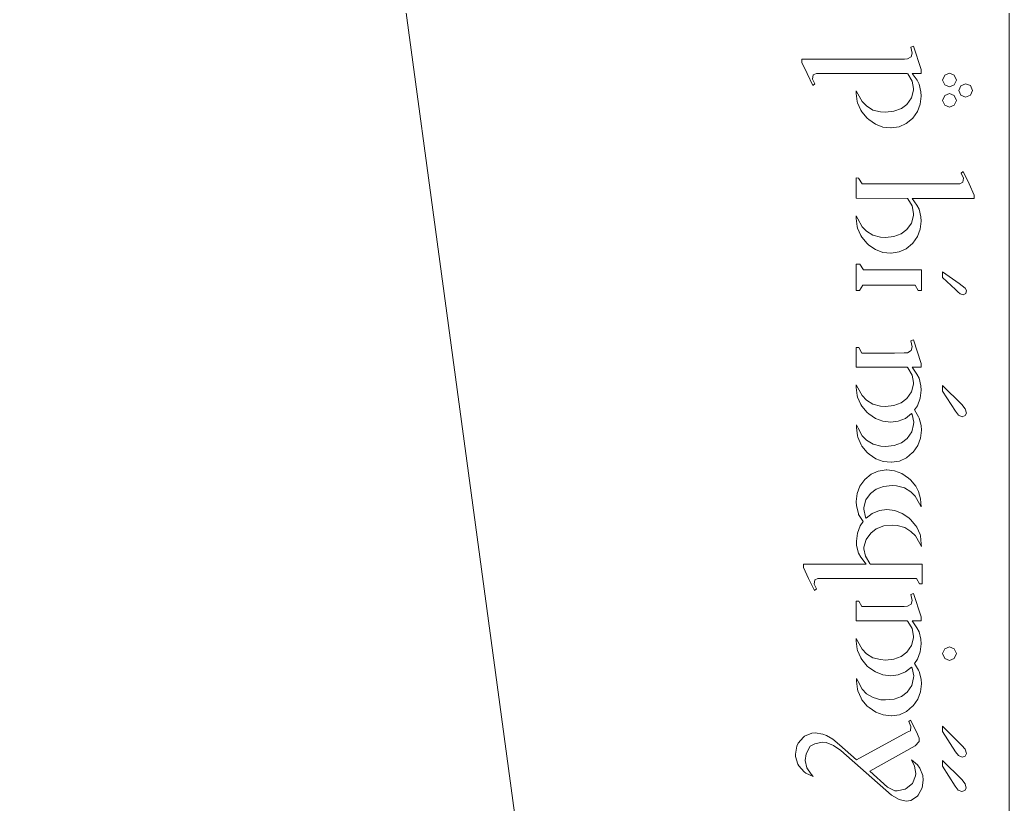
# Model space of a CAD drawing. Header units: inches. Extents: x -25.4 to 25.4, y -23 to 23.1.
# Drawn here: x 2.282 to 6.81, y -5.234 to -1.646 of the extents above; entities that cross this region are included whole.
import ezdxf

# ---------------------------------------------------------------- set-up
doc = ezdxf.new("R2010")
doc.units = ezdxf.units.IN
doc.header["$MEASUREMENT"] = 0
doc.layers.add('cut', color=6, linetype='Continuous', lineweight=0)
doc.layers.add('etch', color=1, linetype='Continuous', lineweight=0)

msp = doc.modelspace()

# ---------------------------------------------------------------- linework, layer by layer
at = {"layer": 'cut', "color": 6, "lineweight": 9, "true_color": 0xff00ff}
for points in [[(6.8104, 15.3701), (6.8104, 15.3701), (6.8104, -16.8207), (6.8104, -16.8207)], [(2.2822, 11.4337), (2.2822, 11.4337), (5.8715, -15.0549), (5.8715, -15.0549)]]:
    msp.add_open_spline(points, degree=3, dxfattribs=at)
at = {"layer": 'etch', "color": 1, "lineweight": 9, "true_color": 0xff0000}
for points in [[(6.3722, -1.7665), (6.3722, -1.7665), (6.3609, -1.7712), (6.3609, -1.7712)], [(6.3609, -1.7712), (6.3609, -1.7712), (6.3666, -1.7985), (6.3666, -1.7985)], [(6.3666, -1.7985), (6.3666, -1.7985), (6.3619, -1.8154), (6.3619, -1.8154)], [(6.407, -1.8737), (6.407, -1.8737), (6.3722, -1.7665), (6.3722, -1.7665)], [(6.2857, -1.8257), (6.2857, -1.8257), (5.8619, -1.8257), (5.8619, -1.8257)], [(5.8619, -1.8257), (5.8619, -1.8257), (5.8619, -1.8408), (5.8619, -1.8408)], [(5.8619, -1.8408), (5.8619, -1.8408), (5.8854, -1.8915), (5.8854, -1.8915)], [(6.3318, -1.8257), (6.3318, -1.8257), (6.2857, -1.8257), (6.2857, -1.8257)], [(6.345, -1.8248), (6.345, -1.8248), (6.3318, -1.8257), (6.3318, -1.8257)], [(6.3619, -1.8154), (6.3619, -1.8154), (6.345, -1.8248), (6.345, -1.8248)], [(5.8854, -1.8915), (5.8854, -1.8915), (5.9117, -1.947), (5.9117, -1.947)], [(5.9108, -1.9178), (5.9108, -1.9178), (5.9136, -1.8981), (5.9136, -1.8981)], [(5.9136, -1.8981), (5.9136, -1.8981), (5.9286, -1.8925), (5.9286, -1.8925)], [(5.9286, -1.8925), (5.9286, -1.8925), (5.954, -1.8915), (5.954, -1.8915)], [(5.954, -1.8915), (5.954, -1.8915), (6.344, -1.8915), (6.344, -1.8915)], [(6.344, -1.8915), (6.344, -1.8915), (6.3459, -1.8934), (6.3459, -1.8934)], [(6.3459, -1.8934), (6.3459, -1.8934), (6.3656, -1.9263), (6.3656, -1.9263)], [(6.3666, -1.8915), (6.3666, -1.8915), (6.407, -1.8915), (6.407, -1.8915)], [(6.3891, -1.9225), (6.3891, -1.9225), (6.3666, -1.8915), (6.3666, -1.8915)], [(6.407, -1.8915), (6.407, -1.8915), (6.407, -1.8737), (6.407, -1.8737)], [(6.5151, -1.9), (6.5151, -1.9), (6.5047, -1.9216), (6.5047, -1.9216)], [(6.5367, -1.8906), (6.5367, -1.8906), (6.5151, -1.9), (6.5151, -1.9)], [(6.5592, -1.9), (6.5592, -1.9), (6.5367, -1.8906), (6.5367, -1.8906)], [(6.5686, -1.9216), (6.5686, -1.9216), (6.5592, -1.9), (6.5592, -1.9)], [(5.9211, -1.9394), (5.9211, -1.9394), (5.9108, -1.9178), (5.9108, -1.9178)], [(5.9117, -1.947), (5.9117, -1.947), (5.9211, -1.9394), (5.9211, -1.9394)], [(6.3656, -1.9263), (6.3656, -1.9263), (6.3722, -1.9601), (6.3722, -1.9601)], [(6.3976, -1.9404), (6.3976, -1.9404), (6.3891, -1.9225), (6.3891, -1.9225)], [(6.406, -1.9752), (6.406, -1.9752), (6.3976, -1.9404), (6.3976, -1.9404)], [(6.5047, -1.9216), (6.5047, -1.9216), (6.5151, -1.9441), (6.5151, -1.9441)], [(6.5151, -1.9441), (6.5151, -1.9441), (6.5367, -1.9535), (6.5367, -1.9535)], [(6.5367, -1.9535), (6.5367, -1.9535), (6.5592, -1.9441), (6.5592, -1.9441)], [(6.5592, -1.9441), (6.5592, -1.9441), (6.5686, -1.9216), (6.5686, -1.9216)], [(6.6109, -1.9385), (6.6109, -1.9385), (6.5893, -1.9479), (6.5893, -1.9479)], [(6.6335, -1.947), (6.6335, -1.947), (6.6109, -1.9385), (6.6109, -1.9385)], [(6.6429, -1.9695), (6.6429, -1.9695), (6.6335, -1.947), (6.6335, -1.947)], [(6.1175, -1.9846), (6.1175, -1.9846), (6.11, -1.9714), (6.11, -1.9714)], [(6.11, -1.9714), (6.11, -1.9714), (6.11, -1.9827), (6.11, -1.9827)], [(6.11, -1.9827), (6.11, -1.9827), (6.1147, -2.0193), (6.1147, -2.0193)], [(6.1373, -2.0193), (6.1373, -2.0193), (6.1175, -1.9846), (6.1175, -1.9846)], [(6.3722, -1.9686), (6.3722, -1.9686), (6.3628, -2.0034), (6.3628, -2.0034)], [(6.3722, -1.9601), (6.3722, -1.9601), (6.3722, -1.9686), (6.3722, -1.9686)], [(6.407, -1.9949), (6.407, -1.9949), (6.406, -1.9752), (6.406, -1.9752)], [(6.5151, -1.9921), (6.5151, -1.9921), (6.5047, -2.0146), (6.5047, -2.0146)], [(6.5367, -1.9827), (6.5367, -1.9827), (6.5151, -1.9921), (6.5151, -1.9921)], [(6.5592, -1.9921), (6.5592, -1.9921), (6.5367, -1.9827), (6.5367, -1.9827)], [(6.5686, -2.0146), (6.5686, -2.0146), (6.5592, -1.9921), (6.5592, -1.9921)], [(6.5893, -1.9479), (6.5893, -1.9479), (6.5799, -1.9695), (6.5799, -1.9695)], [(6.5799, -1.9695), (6.5799, -1.9695), (6.5893, -1.9911), (6.5893, -1.9911)], [(6.5893, -1.9911), (6.5893, -1.9911), (6.6109, -2.0005), (6.6109, -2.0005)], [(6.6109, -2.0005), (6.6109, -2.0005), (6.6335, -1.9911), (6.6335, -1.9911)], [(6.6335, -1.9911), (6.6335, -1.9911), (6.6429, -1.9695), (6.6429, -1.9695)], [(6.1147, -2.0193), (6.1147, -2.0193), (6.1166, -2.0259), (6.1166, -2.0259)], [(6.1166, -2.0259), (6.1166, -2.0259), (6.1307, -2.0597), (6.1307, -2.0597)], [(6.157, -2.04), (6.157, -2.04), (6.1373, -2.0193), (6.1373, -2.0193)], [(6.3421, -2.0334), (6.3421, -2.0334), (6.3168, -2.0522), (6.3168, -2.0522)], [(6.3628, -2.0034), (6.3628, -2.0034), (6.3421, -2.0334), (6.3421, -2.0334)], [(6.3901, -2.0654), (6.3901, -2.0654), (6.4032, -2.0325), (6.4032, -2.0325)], [(6.4032, -2.0325), (6.4032, -2.0325), (6.407, -1.9949), (6.407, -1.9949)], [(6.5047, -2.0146), (6.5047, -2.0146), (6.5151, -2.0372), (6.5151, -2.0372)], [(6.5151, -2.0372), (6.5151, -2.0372), (6.5367, -2.0456), (6.5367, -2.0456)], [(6.5367, -2.0456), (6.5367, -2.0456), (6.5592, -2.0372), (6.5592, -2.0372)], [(6.5592, -2.0372), (6.5592, -2.0372), (6.5686, -2.0146), (6.5686, -2.0146)], [(6.1307, -2.0597), (6.1307, -2.0597), (6.1354, -2.0673), (6.1354, -2.0673)], [(6.1354, -2.0673), (6.1354, -2.0673), (6.1598, -2.0964), (6.1598, -2.0964)], [(6.1861, -2.0588), (6.1861, -2.0588), (6.157, -2.04), (6.157, -2.04)], [(6.2218, -2.0673), (6.2218, -2.0673), (6.1861, -2.0588), (6.1861, -2.0588)], [(6.2435, -2.0682), (6.2435, -2.0682), (6.2218, -2.0673), (6.2218, -2.0673)], [(6.2829, -2.0644), (6.2829, -2.0644), (6.2435, -2.0682), (6.2435, -2.0682)], [(6.3168, -2.0522), (6.3168, -2.0522), (6.2829, -2.0644), (6.2829, -2.0644)], [(6.3694, -2.0955), (6.3694, -2.0955), (6.3901, -2.0654), (6.3901, -2.0654)], [(6.1598, -2.0964), (6.1598, -2.0964), (6.1673, -2.103), (6.1673, -2.103)], [(6.1673, -2.103), (6.1673, -2.103), (6.1983, -2.1236), (6.1983, -2.1236)], [(6.1983, -2.1236), (6.1983, -2.1236), (6.2322, -2.1368), (6.2322, -2.1368)], [(6.3064, -2.1359), (6.3064, -2.1359), (6.3393, -2.1208), (6.3393, -2.1208)], [(6.3393, -2.1208), (6.3393, -2.1208), (6.3675, -2.0973), (6.3675, -2.0973)], [(6.3675, -2.0973), (6.3675, -2.0973), (6.3694, -2.0955), (6.3694, -2.0955)], [(6.2322, -2.1368), (6.2322, -2.1368), (6.2679, -2.1406), (6.2679, -2.1406)], [(6.2679, -2.1406), (6.2679, -2.1406), (6.2698, -2.1406), (6.2698, -2.1406)], [(6.2698, -2.1406), (6.2698, -2.1406), (6.3064, -2.1359), (6.3064, -2.1359)], [(6.5996, -2.3407), (6.5996, -2.3407), (6.5912, -2.3483), (6.5912, -2.3483)], [(6.5912, -2.3483), (6.5912, -2.3483), (6.6015, -2.3708), (6.6015, -2.3708)], [(6.6269, -2.3971), (6.6269, -2.3971), (6.5996, -2.3407), (6.5996, -2.3407)], [(6.1213, -2.3699), (6.1213, -2.3699), (6.11, -2.3689), (6.11, -2.3689)], [(6.11, -2.3689), (6.11, -2.3689), (6.11, -2.462), (6.11, -2.462)], [(6.1373, -2.3971), (6.1373, -2.3971), (6.1213, -2.3699), (6.1213, -2.3699)], [(6.5564, -2.3971), (6.5564, -2.3971), (6.1373, -2.3971), (6.1373, -2.3971)], [(6.5837, -2.3971), (6.5837, -2.3971), (6.5564, -2.3971), (6.5564, -2.3971)], [(6.5987, -2.3896), (6.5987, -2.3896), (6.5837, -2.3971), (6.5837, -2.3971)], [(6.6015, -2.3708), (6.6015, -2.3708), (6.5987, -2.3896), (6.5987, -2.3896)], [(6.6494, -2.4488), (6.6494, -2.4488), (6.6269, -2.3971), (6.6269, -2.3971)], [(6.11, -2.462), (6.11, -2.462), (6.345, -2.4629), (6.345, -2.4629)], [(6.345, -2.4629), (6.345, -2.4629), (6.3459, -2.4648), (6.3459, -2.4648)], [(6.3459, -2.4648), (6.3459, -2.4648), (6.3656, -2.4967), (6.3656, -2.4967)], [(6.3666, -2.4629), (6.3666, -2.4629), (6.6494, -2.4629), (6.6494, -2.4629)], [(6.3882, -2.4939), (6.3882, -2.4939), (6.3666, -2.4629), (6.3666, -2.4629)], [(6.6494, -2.4629), (6.6494, -2.4629), (6.6494, -2.4488), (6.6494, -2.4488)], [(6.3656, -2.4967), (6.3656, -2.4967), (6.3722, -2.5315), (6.3722, -2.5315)], [(6.3722, -2.5315), (6.3722, -2.5315), (6.3722, -2.5409), (6.3722, -2.5409)], [(6.3976, -2.5118), (6.3976, -2.5118), (6.3882, -2.4939), (6.3882, -2.4939)], [(6.406, -2.5475), (6.406, -2.5475), (6.3976, -2.5118), (6.3976, -2.5118)], [(6.1175, -2.5569), (6.1175, -2.5569), (6.11, -2.5428), (6.11, -2.5428)], [(6.11, -2.5428), (6.11, -2.5428), (6.11, -2.555), (6.11, -2.555)], [(6.11, -2.555), (6.11, -2.555), (6.1147, -2.5917), (6.1147, -2.5917)], [(6.1373, -2.5926), (6.1373, -2.5926), (6.1175, -2.5569), (6.1175, -2.5569)], [(6.3628, -2.5757), (6.3628, -2.5757), (6.3421, -2.6048), (6.3421, -2.6048)], [(6.3722, -2.5409), (6.3722, -2.5409), (6.3628, -2.5757), (6.3628, -2.5757)], [(6.4032, -2.6039), (6.4032, -2.6039), (6.407, -2.5672), (6.407, -2.5672)], [(6.407, -2.5672), (6.407, -2.5672), (6.406, -2.5475), (6.406, -2.5475)], [(6.1147, -2.5917), (6.1147, -2.5917), (6.1166, -2.5992), (6.1166, -2.5992)], [(6.1166, -2.5992), (6.1166, -2.5992), (6.1307, -2.633), (6.1307, -2.633)], [(6.157, -2.6133), (6.157, -2.6133), (6.1373, -2.5926), (6.1373, -2.5926)], [(6.1861, -2.6311), (6.1861, -2.6311), (6.157, -2.6133), (6.157, -2.6133)], [(6.3158, -2.6255), (6.3158, -2.6255), (6.2829, -2.6377), (6.2829, -2.6377)], [(6.3421, -2.6048), (6.3421, -2.6048), (6.3158, -2.6255), (6.3158, -2.6255)], [(6.3901, -2.6377), (6.3901, -2.6377), (6.4032, -2.6039), (6.4032, -2.6039)], [(6.1307, -2.633), (6.1307, -2.633), (6.1354, -2.6405), (6.1354, -2.6405)], [(6.1354, -2.6405), (6.1354, -2.6405), (6.1598, -2.6697), (6.1598, -2.6697)], [(6.1598, -2.6697), (6.1598, -2.6697), (6.1673, -2.6763), (6.1673, -2.6763)], [(6.2218, -2.6405), (6.2218, -2.6405), (6.1861, -2.6311), (6.1861, -2.6311)], [(6.2435, -2.6415), (6.2435, -2.6415), (6.2218, -2.6405), (6.2218, -2.6405)], [(6.2829, -2.6377), (6.2829, -2.6377), (6.2435, -2.6415), (6.2435, -2.6415)], [(6.3393, -2.6941), (6.3393, -2.6941), (6.3675, -2.6697), (6.3675, -2.6697)], [(6.3675, -2.6697), (6.3675, -2.6697), (6.3694, -2.6678), (6.3694, -2.6678)], [(6.3694, -2.6678), (6.3694, -2.6678), (6.3901, -2.6377), (6.3901, -2.6377)], [(6.1673, -2.6763), (6.1673, -2.6763), (6.1983, -2.6969), (6.1983, -2.6969)], [(6.1983, -2.6969), (6.1983, -2.6969), (6.2322, -2.7101), (6.2322, -2.7101)], [(6.2322, -2.7101), (6.2322, -2.7101), (6.2679, -2.7138), (6.2679, -2.7138)], [(6.2679, -2.7138), (6.2679, -2.7138), (6.2707, -2.7138), (6.2707, -2.7138)], [(6.2707, -2.7138), (6.2707, -2.7138), (6.3064, -2.7082), (6.3064, -2.7082)], [(6.3064, -2.7082), (6.3064, -2.7082), (6.3393, -2.6941), (6.3393, -2.6941)], [(6.1269, -2.7637), (6.1269, -2.7637), (6.11, -2.7637), (6.11, -2.7637)], [(6.11, -2.7637), (6.11, -2.7637), (6.11, -2.8849), (6.11, -2.8849)], [(6.1429, -2.79), (6.1429, -2.79), (6.1269, -2.7637), (6.1269, -2.7637)], [(6.4089, -2.79), (6.4089, -2.79), (6.1429, -2.79), (6.1429, -2.79)], [(6.4089, -2.8849), (6.4089, -2.8849), (6.4089, -2.79), (6.4089, -2.79)], [(6.5818, -2.852), (6.5818, -2.852), (6.5057, -2.7994), (6.5057, -2.7994)], [(6.5057, -2.7994), (6.5057, -2.7994), (6.5057, -2.8247), (6.5057, -2.8247)], [(6.5057, -2.8247), (6.5057, -2.8247), (6.5639, -2.8802), (6.5639, -2.8802)], [(6.6081, -2.8736), (6.6081, -2.8736), (6.5818, -2.852), (6.5818, -2.852)], [(6.11, -2.8849), (6.11, -2.8849), (6.126, -2.8849), (6.126, -2.8849)], [(6.126, -2.8849), (6.126, -2.8849), (6.141, -2.8595), (6.141, -2.8595)], [(6.141, -2.8595), (6.141, -2.8595), (6.3797, -2.8605), (6.3797, -2.8605)], [(6.3797, -2.8605), (6.3797, -2.8605), (6.3938, -2.8849), (6.3938, -2.8849)], [(6.3938, -2.8849), (6.3938, -2.8849), (6.4089, -2.8849), (6.4089, -2.8849)], [(6.5639, -2.8802), (6.5639, -2.8802), (6.5752, -2.8905), (6.5752, -2.8905)], [(6.5752, -2.8905), (6.5752, -2.8905), (6.5855, -2.8999), (6.5855, -2.8999)], [(6.5996, -2.9046), (6.5996, -2.9046), (6.6119, -2.898), (6.6119, -2.898)], [(6.6156, -2.8849), (6.6156, -2.8849), (6.6081, -2.8736), (6.6081, -2.8736)], [(6.6119, -2.898), (6.6119, -2.898), (6.6156, -2.8849), (6.6156, -2.8849)], [(6.5855, -2.8999), (6.5855, -2.8999), (6.5996, -2.9046), (6.5996, -2.9046)], [(6.3722, -3.1104), (6.3722, -3.1104), (6.3609, -3.1151), (6.3609, -3.1151)], [(6.3609, -3.1151), (6.3609, -3.1151), (6.3666, -3.1424), (6.3666, -3.1424)], [(6.407, -3.2176), (6.407, -3.2176), (6.3722, -3.1104), (6.3722, -3.1104)], [(6.1222, -3.1452), (6.1222, -3.1452), (6.11, -3.1452), (6.11, -3.1452)], [(6.11, -3.1452), (6.11, -3.1452), (6.11, -3.2354), (6.11, -3.2354)], [(6.1363, -3.1706), (6.1363, -3.1706), (6.1222, -3.1452), (6.1222, -3.1452)], [(6.329, -3.1696), (6.329, -3.1696), (6.2857, -3.1706), (6.2857, -3.1706)], [(6.345, -3.1687), (6.345, -3.1687), (6.329, -3.1696), (6.329, -3.1696)], [(6.3619, -3.1593), (6.3619, -3.1593), (6.345, -3.1687), (6.345, -3.1687)], [(6.3666, -3.1424), (6.3666, -3.1424), (6.3619, -3.1593), (6.3619, -3.1593)], [(6.2857, -3.1706), (6.2857, -3.1706), (6.1363, -3.1706), (6.1363, -3.1706)], [(6.11, -3.2354), (6.11, -3.2354), (6.344, -3.2354), (6.344, -3.2354)], [(6.344, -3.2354), (6.344, -3.2354), (6.3459, -3.2383), (6.3459, -3.2383)], [(6.3459, -3.2383), (6.3459, -3.2383), (6.3656, -3.2711), (6.3656, -3.2711)], [(6.3666, -3.2354), (6.3666, -3.2354), (6.407, -3.2354), (6.407, -3.2354)], [(6.3882, -3.2674), (6.3882, -3.2674), (6.3666, -3.2354), (6.3666, -3.2354)], [(6.407, -3.2354), (6.407, -3.2354), (6.407, -3.2176), (6.407, -3.2176)], [(6.3656, -3.2711), (6.3656, -3.2711), (6.3722, -3.305), (6.3722, -3.305)], [(6.3722, -3.305), (6.3722, -3.305), (6.3722, -3.3134), (6.3722, -3.3134)], [(6.3976, -3.2852), (6.3976, -3.2852), (6.3882, -3.2674), (6.3882, -3.2674)], [(6.406, -3.32), (6.406, -3.32), (6.3976, -3.2852), (6.3976, -3.2852)], [(6.1175, -3.3294), (6.1175, -3.3294), (6.11, -3.3163), (6.11, -3.3163)], [(6.11, -3.3163), (6.11, -3.3163), (6.11, -3.3285), (6.11, -3.3285)], [(6.11, -3.3285), (6.11, -3.3285), (6.1147, -3.3651), (6.1147, -3.3651)], [(6.1373, -3.3651), (6.1373, -3.3651), (6.1175, -3.3294), (6.1175, -3.3294)], [(6.3628, -3.3482), (6.3628, -3.3482), (6.3421, -3.3783), (6.3421, -3.3783)], [(6.3722, -3.3134), (6.3722, -3.3134), (6.3628, -3.3482), (6.3628, -3.3482)], [(6.4032, -3.3773), (6.4032, -3.3773), (6.407, -3.3407), (6.407, -3.3407)], [(6.407, -3.3407), (6.407, -3.3407), (6.406, -3.32), (6.406, -3.32)], [(6.5057, -3.3444), (6.5057, -3.3444), (6.5057, -3.3191), (6.5057, -3.3191)], [(6.5057, -3.3191), (6.5057, -3.3191), (6.594, -3.4065), (6.594, -3.4065)], [(6.5639, -3.4356), (6.5639, -3.4356), (6.5057, -3.3444), (6.5057, -3.3444)], [(6.1147, -3.3651), (6.1147, -3.3651), (6.1166, -3.3717), (6.1166, -3.3717)], [(6.1166, -3.3717), (6.1166, -3.3717), (6.1307, -3.4065), (6.1307, -3.4065)], [(6.157, -3.3858), (6.157, -3.3858), (6.1373, -3.3651), (6.1373, -3.3651)], [(6.1861, -3.4046), (6.1861, -3.4046), (6.157, -3.3858), (6.157, -3.3858)], [(6.3421, -3.3783), (6.3421, -3.3783), (6.3158, -3.398), (6.3158, -3.398)], [(6.3901, -3.4112), (6.3901, -3.4112), (6.4032, -3.3773), (6.4032, -3.3773)], [(6.1307, -3.4065), (6.1307, -3.4065), (6.1354, -3.4131), (6.1354, -3.4131)], [(6.1354, -3.4131), (6.1354, -3.4131), (6.1598, -3.4422), (6.1598, -3.4422)], [(6.2218, -3.4131), (6.2218, -3.4131), (6.1861, -3.4046), (6.1861, -3.4046)], [(6.2435, -3.4149), (6.2435, -3.4149), (6.2218, -3.4131), (6.2218, -3.4131)], [(6.2829, -3.4102), (6.2829, -3.4102), (6.2435, -3.4149), (6.2435, -3.4149)], [(6.3158, -3.398), (6.3158, -3.398), (6.2829, -3.4102), (6.2829, -3.4102)], [(6.3769, -3.4309), (6.3769, -3.4309), (6.3901, -3.4112), (6.3901, -3.4112)], [(6.3957, -3.4619), (6.3957, -3.4619), (6.3769, -3.4309), (6.3769, -3.4309)], [(6.578, -3.4544), (6.578, -3.4544), (6.5639, -3.4356), (6.5639, -3.4356)], [(6.594, -3.4065), (6.594, -3.4065), (6.609, -3.4253), (6.609, -3.4253)], [(6.609, -3.4253), (6.609, -3.4253), (6.6156, -3.445), (6.6156, -3.445)], [(6.1598, -3.4422), (6.1598, -3.4422), (6.1673, -3.4488), (6.1673, -3.4488)], [(6.1673, -3.4488), (6.1673, -3.4488), (6.1983, -3.4704), (6.1983, -3.4704)], [(6.1983, -3.4704), (6.1983, -3.4704), (6.2322, -3.4826), (6.2322, -3.4826)], [(6.2322, -3.4826), (6.2322, -3.4826), (6.2679, -3.4864), (6.2679, -3.4864)], [(6.2679, -3.4864), (6.2679, -3.4864), (6.3017, -3.4826), (6.3017, -3.4826)], [(6.3017, -3.4826), (6.3017, -3.4826), (6.3356, -3.4694), (6.3356, -3.4694)], [(6.3356, -3.4694), (6.3356, -3.4694), (6.3637, -3.4469), (6.3637, -3.4469)], [(6.3637, -3.4469), (6.3637, -3.4469), (6.3656, -3.4516), (6.3656, -3.4516)], [(6.3656, -3.4516), (6.3656, -3.4516), (6.3741, -3.4873), (6.3741, -3.4873)], [(6.3985, -3.4676), (6.3985, -3.4676), (6.3957, -3.4619), (6.3957, -3.4619)], [(6.407, -3.5023), (6.407, -3.5023), (6.3985, -3.4676), (6.3985, -3.4676)], [(6.5949, -3.4619), (6.5949, -3.4619), (6.578, -3.4544), (6.578, -3.4544)], [(6.6081, -3.4563), (6.6081, -3.4563), (6.5949, -3.4619), (6.5949, -3.4619)], [(6.6156, -3.445), (6.6156, -3.445), (6.6081, -3.4563), (6.6081, -3.4563)], [(6.1185, -3.5136), (6.1185, -3.5136), (6.1109, -3.4986), (6.1109, -3.4986)], [(6.1109, -3.4986), (6.1109, -3.4986), (6.1119, -3.5117), (6.1119, -3.5117)], [(6.1119, -3.5117), (6.1119, -3.5117), (6.1156, -3.5484), (6.1156, -3.5484)], [(6.1382, -3.5484), (6.1382, -3.5484), (6.1185, -3.5136), (6.1185, -3.5136)], [(6.3647, -3.5315), (6.3647, -3.5315), (6.3431, -3.5615), (6.3431, -3.5615)], [(6.3731, -3.4967), (6.3731, -3.4967), (6.3647, -3.5315), (6.3647, -3.5315)], [(6.3741, -3.4873), (6.3741, -3.4873), (6.3731, -3.4967), (6.3731, -3.4967)], [(6.4042, -3.5597), (6.4042, -3.5597), (6.4089, -3.523), (6.4089, -3.523)], [(6.4089, -3.523), (6.4089, -3.523), (6.407, -3.5023), (6.407, -3.5023)], [(6.1156, -3.5484), (6.1156, -3.5484), (6.1175, -3.5559), (6.1175, -3.5559)], [(6.1175, -3.5559), (6.1175, -3.5559), (6.1326, -3.5897), (6.1326, -3.5897)], [(6.1579, -3.5691), (6.1579, -3.5691), (6.1382, -3.5484), (6.1382, -3.5484)], [(6.1871, -3.5879), (6.1871, -3.5879), (6.1579, -3.5691), (6.1579, -3.5691)], [(6.3431, -3.5615), (6.3431, -3.5615), (6.3177, -3.5813), (6.3177, -3.5813)], [(6.3919, -3.5935), (6.3919, -3.5935), (6.4042, -3.5597), (6.4042, -3.5597)], [(6.1326, -3.5897), (6.1326, -3.5897), (6.1363, -3.5963), (6.1363, -3.5963)], [(6.1363, -3.5963), (6.1363, -3.5963), (6.1608, -3.6254), (6.1608, -3.6254)], [(6.2228, -3.5963), (6.2228, -3.5963), (6.1871, -3.5879), (6.1871, -3.5879)], [(6.2444, -3.5982), (6.2444, -3.5982), (6.2228, -3.5963), (6.2228, -3.5963)], [(6.2839, -3.5935), (6.2839, -3.5935), (6.2444, -3.5982), (6.2444, -3.5982)], [(6.3177, -3.5813), (6.3177, -3.5813), (6.2839, -3.5935), (6.2839, -3.5935)], [(6.3703, -3.6236), (6.3703, -3.6236), (6.3919, -3.5935), (6.3919, -3.5935)], [(6.1608, -3.6254), (6.1608, -3.6254), (6.1692, -3.633), (6.1692, -3.633)], [(6.1692, -3.633), (6.1692, -3.633), (6.2002, -3.6536), (6.2002, -3.6536)], [(6.2002, -3.6536), (6.2002, -3.6536), (6.2331, -3.6659), (6.2331, -3.6659)], [(6.2331, -3.6659), (6.2331, -3.6659), (6.2698, -3.6696), (6.2698, -3.6696)], [(6.2716, -3.6696), (6.2716, -3.6696), (6.3083, -3.6649), (6.3083, -3.6649)], [(6.3083, -3.6649), (6.3083, -3.6649), (6.3403, -3.6499), (6.3403, -3.6499)], [(6.3403, -3.6499), (6.3403, -3.6499), (6.3684, -3.6254), (6.3684, -3.6254)], [(6.3684, -3.6254), (6.3684, -3.6254), (6.3703, -3.6236), (6.3703, -3.6236)], [(6.2106, -3.71), (6.2106, -3.71), (6.1786, -3.7241), (6.1786, -3.7241)], [(6.2472, -3.7044), (6.2472, -3.7044), (6.2106, -3.71), (6.2106, -3.71)], [(6.2491, -3.7044), (6.2491, -3.7044), (6.2472, -3.7044), (6.2472, -3.7044)], [(6.25, -3.7044), (6.25, -3.7044), (6.2491, -3.7044), (6.2491, -3.7044)], [(6.2857, -3.7091), (6.2857, -3.7091), (6.25, -3.7044), (6.25, -3.7044)], [(6.2698, -3.6696), (6.2698, -3.6696), (6.2716, -3.6696), (6.2716, -3.6696)], [(6.3196, -3.7213), (6.3196, -3.7213), (6.2857, -3.7091), (6.2857, -3.7091)], [(6.1495, -3.7495), (6.1495, -3.7495), (6.1269, -3.7796), (6.1269, -3.7796)], [(6.1504, -3.7486), (6.1504, -3.7486), (6.1495, -3.7495), (6.1495, -3.7495)], [(6.1786, -3.7241), (6.1786, -3.7241), (6.1504, -3.7486), (6.1504, -3.7486)], [(6.3497, -3.7429), (6.3497, -3.7429), (6.3196, -3.7213), (6.3196, -3.7213)], [(6.3581, -3.7504), (6.3581, -3.7504), (6.3497, -3.7429), (6.3497, -3.7429)], [(6.3825, -3.7786), (6.3825, -3.7786), (6.3581, -3.7504), (6.3581, -3.7504)], [(6.1269, -3.7796), (6.1269, -3.7796), (6.1147, -3.8125), (6.1147, -3.8125)], [(6.1758, -3.8125), (6.1758, -3.8125), (6.2012, -3.7927), (6.2012, -3.7927)], [(6.2012, -3.7927), (6.2012, -3.7927), (6.235, -3.7805), (6.235, -3.7805)], [(6.235, -3.7805), (6.235, -3.7805), (6.2745, -3.7758), (6.2745, -3.7758)], [(6.2745, -3.7758), (6.2745, -3.7758), (6.2951, -3.7777), (6.2951, -3.7777)], [(6.2951, -3.7777), (6.2951, -3.7777), (6.3309, -3.7871), (6.3309, -3.7871)], [(6.3309, -3.7871), (6.3309, -3.7871), (6.36, -3.8049), (6.36, -3.8049)], [(6.3957, -3.804), (6.3957, -3.804), (6.3825, -3.7786), (6.3825, -3.7786)], [(6.1147, -3.8125), (6.1147, -3.8125), (6.11, -3.8501), (6.11, -3.8501)], [(6.1448, -3.8773), (6.1448, -3.8773), (6.1542, -3.8416), (6.1542, -3.8416)], [(6.1542, -3.8416), (6.1542, -3.8416), (6.1758, -3.8125), (6.1758, -3.8125)], [(6.36, -3.8049), (6.36, -3.8049), (6.3807, -3.8256), (6.3807, -3.8256)], [(6.3807, -3.8256), (6.3807, -3.8256), (6.4004, -3.8604), (6.4004, -3.8604)], [(6.4051, -3.8378), (6.4051, -3.8378), (6.3957, -3.804), (6.3957, -3.804)], [(6.407, -3.8745), (6.407, -3.8745), (6.4051, -3.8378), (6.4051, -3.8378)], [(6.11, -3.8501), (6.11, -3.8501), (6.1109, -3.8698), (6.1109, -3.8698)], [(6.1109, -3.8698), (6.1109, -3.8698), (6.1203, -3.9046), (6.1203, -3.9046)], [(6.1448, -3.8848), (6.1448, -3.8848), (6.1448, -3.8773), (6.1448, -3.8773)], [(6.1523, -3.9205), (6.1523, -3.9205), (6.1448, -3.8848), (6.1448, -3.8848)], [(6.2171, -3.8905), (6.2171, -3.8905), (6.1833, -3.9036), (6.1833, -3.9036)], [(6.25, -3.8867), (6.25, -3.8867), (6.2171, -3.8905), (6.2171, -3.8905)], [(6.251, -3.8867), (6.251, -3.8867), (6.25, -3.8867), (6.25, -3.8867)], [(6.2867, -3.8905), (6.2867, -3.8905), (6.251, -3.8867), (6.251, -3.8867)], [(6.3205, -3.9036), (6.3205, -3.9036), (6.2867, -3.8905), (6.2867, -3.8905)], [(6.4004, -3.8604), (6.4004, -3.8604), (6.407, -3.8745), (6.407, -3.8745)], [(6.1203, -3.9046), (6.1203, -3.9046), (6.1213, -3.9083), (6.1213, -3.9083)], [(6.1213, -3.9083), (6.1213, -3.9083), (6.142, -3.9412), (6.142, -3.9412)], [(6.1551, -3.9262), (6.1551, -3.9262), (6.1523, -3.9205), (6.1523, -3.9205)], [(6.1833, -3.9036), (6.1833, -3.9036), (6.1551, -3.9262), (6.1551, -3.9262)], [(6.3515, -3.9243), (6.3515, -3.9243), (6.3205, -3.9036), (6.3205, -3.9036)], [(6.3591, -3.9318), (6.3591, -3.9318), (6.3515, -3.9243), (6.3515, -3.9243)], [(6.3835, -3.96), (6.3835, -3.96), (6.3591, -3.9318), (6.3591, -3.9318)], [(6.1288, -3.96), (6.1288, -3.96), (6.1156, -3.9938), (6.1156, -3.9938)], [(6.142, -3.9412), (6.142, -3.9412), (6.1288, -3.96), (6.1288, -3.96)], [(6.1767, -3.9938), (6.1767, -3.9938), (6.2021, -3.9741), (6.2021, -3.9741)], [(6.2021, -3.9741), (6.2021, -3.9741), (6.2359, -3.961), (6.2359, -3.961)], [(6.2359, -3.961), (6.2359, -3.961), (6.2754, -3.9572), (6.2754, -3.9572)], [(6.2754, -3.9572), (6.2754, -3.9572), (6.297, -3.9591), (6.297, -3.9591)], [(6.297, -3.9591), (6.297, -3.9591), (6.3327, -3.9685), (6.3327, -3.9685)], [(6.3327, -3.9685), (6.3327, -3.9685), (6.3609, -3.9873), (6.3609, -3.9873)], [(6.3882, -3.9666), (6.3882, -3.9666), (6.3835, -3.96), (6.3835, -3.96)], [(6.4023, -4.0004), (6.4023, -4.0004), (6.3882, -3.9666), (6.3882, -3.9666)], [(6.1156, -3.9938), (6.1156, -3.9938), (6.1109, -4.0314), (6.1109, -4.0314)], [(6.1457, -4.0587), (6.1457, -4.0587), (6.1551, -4.0239), (6.1551, -4.0239)], [(6.1551, -4.0239), (6.1551, -4.0239), (6.1767, -3.9938), (6.1767, -3.9938)], [(6.3609, -3.9873), (6.3609, -3.9873), (6.3816, -4.007), (6.3816, -4.007)], [(6.3816, -4.007), (6.3816, -4.007), (6.4013, -4.0418), (6.4013, -4.0418)], [(6.4042, -4.007), (6.4042, -4.007), (6.4023, -4.0004), (6.4023, -4.0004)], [(6.4079, -4.0437), (6.4079, -4.0437), (6.4042, -4.007), (6.4042, -4.007)], [(6.1109, -4.0314), (6.1109, -4.0314), (6.1119, -4.0502), (6.1119, -4.0502)], [(6.1119, -4.0502), (6.1119, -4.0502), (6.1213, -4.0859), (6.1213, -4.0859)], [(6.1457, -4.0662), (6.1457, -4.0662), (6.1457, -4.0587), (6.1457, -4.0587)], [(6.1523, -4.1), (6.1523, -4.1), (6.1457, -4.0662), (6.1457, -4.0662)], [(6.4013, -4.0418), (6.4013, -4.0418), (6.4089, -4.0559), (6.4089, -4.0559)], [(6.4089, -4.0559), (6.4089, -4.0559), (6.4079, -4.0437), (6.4079, -4.0437)], [(6.1213, -4.0859), (6.1213, -4.0859), (6.1307, -4.1047), (6.1307, -4.1047)], [(6.1307, -4.1047), (6.1307, -4.1047), (6.1551, -4.1367), (6.1551, -4.1367)], [(6.172, -4.1329), (6.172, -4.1329), (6.1523, -4.1), (6.1523, -4.1)], [(6.1551, -4.1367), (6.1551, -4.1367), (5.8685, -4.1367), (5.8685, -4.1367)], [(5.8685, -4.1367), (5.8685, -4.1367), (5.8685, -4.1508), (5.8685, -4.1508)], [(5.8685, -4.1508), (5.8685, -4.1508), (5.892, -4.2015), (5.892, -4.2015)], [(6.1739, -4.1358), (6.1739, -4.1358), (6.172, -4.1329), (6.172, -4.1329)], [(6.4117, -4.1358), (6.4117, -4.1358), (6.1739, -4.1358), (6.1739, -4.1358)], [(6.4117, -4.226), (6.4117, -4.226), (6.4117, -4.1358), (6.4117, -4.1358)], [(5.892, -4.2015), (5.892, -4.2015), (5.9192, -4.257), (5.9192, -4.257)], [(5.9173, -4.2279), (5.9173, -4.2279), (5.9202, -4.2081), (5.9202, -4.2081)], [(5.9202, -4.2081), (5.9202, -4.2081), (5.9343, -4.2015), (5.9343, -4.2015)], [(5.9343, -4.2015), (5.9343, -4.2015), (5.9625, -4.2015), (5.9625, -4.2015)], [(5.9625, -4.2015), (5.9625, -4.2015), (6.3854, -4.2015), (6.3854, -4.2015)], [(6.3854, -4.2015), (6.3854, -4.2015), (6.3995, -4.226), (6.3995, -4.226)], [(5.9277, -4.2495), (5.9277, -4.2495), (5.9173, -4.2279), (5.9173, -4.2279)], [(5.9192, -4.257), (5.9192, -4.257), (5.9277, -4.2495), (5.9277, -4.2495)], [(6.3995, -4.226), (6.3995, -4.226), (6.4117, -4.226), (6.4117, -4.226)], [(6.3722, -4.2701), (6.3722, -4.2701), (6.3609, -4.2748), (6.3609, -4.2748)], [(6.3609, -4.2748), (6.3609, -4.2748), (6.3666, -4.3021), (6.3666, -4.3021)], [(6.407, -4.3773), (6.407, -4.3773), (6.3722, -4.2701), (6.3722, -4.2701)], [(6.1222, -4.3049), (6.1222, -4.3049), (6.11, -4.3049), (6.11, -4.3049)], [(6.11, -4.3049), (6.11, -4.3049), (6.11, -4.3951), (6.11, -4.3951)], [(6.1363, -4.3303), (6.1363, -4.3303), (6.1222, -4.3049), (6.1222, -4.3049)], [(6.2857, -4.3303), (6.2857, -4.3303), (6.1363, -4.3303), (6.1363, -4.3303)], [(6.329, -4.3294), (6.329, -4.3294), (6.2857, -4.3303), (6.2857, -4.3303)], [(6.345, -4.3284), (6.345, -4.3284), (6.329, -4.3294), (6.329, -4.3294)], [(6.3619, -4.319), (6.3619, -4.319), (6.345, -4.3284), (6.345, -4.3284)], [(6.3666, -4.3021), (6.3666, -4.3021), (6.3619, -4.319), (6.3619, -4.319)], [(6.407, -4.3951), (6.407, -4.3951), (6.407, -4.3773), (6.407, -4.3773)], [(6.11, -4.3951), (6.11, -4.3951), (6.344, -4.3951), (6.344, -4.3951)], [(6.344, -4.3951), (6.344, -4.3951), (6.3459, -4.398), (6.3459, -4.398)], [(6.3459, -4.398), (6.3459, -4.398), (6.3656, -4.4299), (6.3656, -4.4299)], [(6.3656, -4.4299), (6.3656, -4.4299), (6.3722, -4.4647), (6.3722, -4.4647)], [(6.3666, -4.3951), (6.3666, -4.3951), (6.407, -4.3951), (6.407, -4.3951)], [(6.3882, -4.4271), (6.3882, -4.4271), (6.3666, -4.3951), (6.3666, -4.3951)], [(6.3976, -4.445), (6.3976, -4.445), (6.3882, -4.4271), (6.3882, -4.4271)], [(6.1175, -4.4891), (6.1175, -4.4891), (6.11, -4.476), (6.11, -4.476)], [(6.11, -4.476), (6.11, -4.476), (6.11, -4.4882), (6.11, -4.4882)], [(6.3722, -4.4731), (6.3722, -4.4731), (6.3628, -4.5079), (6.3628, -4.5079)], [(6.3722, -4.4647), (6.3722, -4.4647), (6.3722, -4.4731), (6.3722, -4.4731)], [(6.406, -4.4797), (6.406, -4.4797), (6.3976, -4.445), (6.3976, -4.445)], [(6.407, -4.5004), (6.407, -4.5004), (6.406, -4.4797), (6.406, -4.4797)], [(6.11, -4.4882), (6.11, -4.4882), (6.1147, -4.5248), (6.1147, -4.5248)], [(6.1147, -4.5248), (6.1147, -4.5248), (6.1166, -4.5314), (6.1166, -4.5314)], [(6.1373, -4.5248), (6.1373, -4.5248), (6.1175, -4.4891), (6.1175, -4.4891)], [(6.157, -4.5455), (6.157, -4.5455), (6.1373, -4.5248), (6.1373, -4.5248)], [(6.3628, -4.5079), (6.3628, -4.5079), (6.3421, -4.538), (6.3421, -4.538)], [(6.4032, -4.5371), (6.4032, -4.5371), (6.407, -4.5004), (6.407, -4.5004)], [(6.5047, -4.5446), (6.5047, -4.5446), (6.5151, -4.5239), (6.5151, -4.5239)], [(6.5151, -4.5239), (6.5151, -4.5239), (6.5367, -4.5136), (6.5367, -4.5136)], [(6.5367, -4.5136), (6.5367, -4.5136), (6.5592, -4.523), (6.5592, -4.523)], [(6.5592, -4.523), (6.5592, -4.523), (6.5686, -4.5446), (6.5686, -4.5446)], [(6.1166, -4.5314), (6.1166, -4.5314), (6.1307, -4.5652), (6.1307, -4.5652)], [(6.1307, -4.5652), (6.1307, -4.5652), (6.1354, -4.5728), (6.1354, -4.5728)], [(6.1354, -4.5728), (6.1354, -4.5728), (6.1598, -4.6019), (6.1598, -4.6019)], [(6.1861, -4.5643), (6.1861, -4.5643), (6.157, -4.5455), (6.157, -4.5455)], [(6.2218, -4.5728), (6.2218, -4.5728), (6.1861, -4.5643), (6.1861, -4.5643)], [(6.2435, -4.5746), (6.2435, -4.5746), (6.2218, -4.5728), (6.2218, -4.5728)], [(6.2829, -4.5699), (6.2829, -4.5699), (6.2435, -4.5746), (6.2435, -4.5746)], [(6.3158, -4.5577), (6.3158, -4.5577), (6.2829, -4.5699), (6.2829, -4.5699)], [(6.3421, -4.538), (6.3421, -4.538), (6.3158, -4.5577), (6.3158, -4.5577)], [(6.3769, -4.5897), (6.3769, -4.5897), (6.3901, -4.5709), (6.3901, -4.5709)], [(6.3901, -4.5709), (6.3901, -4.5709), (6.4032, -4.5371), (6.4032, -4.5371)], [(6.5151, -4.5681), (6.5151, -4.5681), (6.5047, -4.5446), (6.5047, -4.5446)], [(6.5367, -4.5765), (6.5367, -4.5765), (6.5151, -4.5681), (6.5151, -4.5681)], [(6.5592, -4.5681), (6.5592, -4.5681), (6.5367, -4.5765), (6.5367, -4.5765)], [(6.5686, -4.5446), (6.5686, -4.5446), (6.5592, -4.5681), (6.5592, -4.5681)], [(6.1598, -4.6019), (6.1598, -4.6019), (6.1673, -4.6085), (6.1673, -4.6085)], [(6.1673, -4.6085), (6.1673, -4.6085), (6.1983, -4.6292), (6.1983, -4.6292)], [(6.3356, -4.6292), (6.3356, -4.6292), (6.3637, -4.6066), (6.3637, -4.6066)], [(6.3637, -4.6066), (6.3637, -4.6066), (6.3656, -4.6113), (6.3656, -4.6113)], [(6.3656, -4.6113), (6.3656, -4.6113), (6.3741, -4.647), (6.3741, -4.647)], [(6.3957, -4.6216), (6.3957, -4.6216), (6.3769, -4.5897), (6.3769, -4.5897)], [(6.1185, -4.6733), (6.1185, -4.6733), (6.1109, -4.6583), (6.1109, -4.6583)], [(6.1109, -4.6583), (6.1109, -4.6583), (6.1119, -4.6714), (6.1119, -4.6714)], [(6.1983, -4.6292), (6.1983, -4.6292), (6.2322, -4.6423), (6.2322, -4.6423)], [(6.2322, -4.6423), (6.2322, -4.6423), (6.2679, -4.6461), (6.2679, -4.6461)], [(6.2679, -4.6461), (6.2679, -4.6461), (6.3017, -4.6423), (6.3017, -4.6423)], [(6.3017, -4.6423), (6.3017, -4.6423), (6.3356, -4.6292), (6.3356, -4.6292)], [(6.3731, -4.6564), (6.3731, -4.6564), (6.3647, -4.6912), (6.3647, -4.6912)], [(6.3741, -4.647), (6.3741, -4.647), (6.3731, -4.6564), (6.3731, -4.6564)], [(6.3985, -4.6273), (6.3985, -4.6273), (6.3957, -4.6216), (6.3957, -4.6216)], [(6.407, -4.662), (6.407, -4.662), (6.3985, -4.6273), (6.3985, -4.6273)], [(6.4089, -4.6827), (6.4089, -4.6827), (6.407, -4.662), (6.407, -4.662)], [(6.1119, -4.6714), (6.1119, -4.6714), (6.1156, -4.7081), (6.1156, -4.7081)], [(6.1156, -4.7081), (6.1156, -4.7081), (6.1175, -4.7156), (6.1175, -4.7156)], [(6.1382, -4.7081), (6.1382, -4.7081), (6.1185, -4.6733), (6.1185, -4.6733)], [(6.1579, -4.7288), (6.1579, -4.7288), (6.1382, -4.7081), (6.1382, -4.7081)], [(6.3647, -4.6912), (6.3647, -4.6912), (6.3431, -4.7213), (6.3431, -4.7213)], [(6.4042, -4.7194), (6.4042, -4.7194), (6.4089, -4.6827), (6.4089, -4.6827)], [(6.1175, -4.7156), (6.1175, -4.7156), (6.1326, -4.7494), (6.1326, -4.7494)], [(6.1326, -4.7494), (6.1326, -4.7494), (6.1363, -4.756), (6.1363, -4.756)], [(6.1871, -4.7466), (6.1871, -4.7466), (6.1579, -4.7288), (6.1579, -4.7288)], [(6.2228, -4.756), (6.2228, -4.756), (6.1871, -4.7466), (6.1871, -4.7466)], [(6.2839, -4.7532), (6.2839, -4.7532), (6.2444, -4.757), (6.2444, -4.757)], [(6.3177, -4.741), (6.3177, -4.741), (6.2839, -4.7532), (6.2839, -4.7532)], [(6.3431, -4.7213), (6.3431, -4.7213), (6.3177, -4.741), (6.3177, -4.741)], [(6.3703, -4.7833), (6.3703, -4.7833), (6.3919, -4.7532), (6.3919, -4.7532)], [(6.3919, -4.7532), (6.3919, -4.7532), (6.4042, -4.7194), (6.4042, -4.7194)], [(6.1363, -4.756), (6.1363, -4.756), (6.1608, -4.7852), (6.1608, -4.7852)], [(6.1608, -4.7852), (6.1608, -4.7852), (6.1692, -4.7917), (6.1692, -4.7917)], [(6.1692, -4.7917), (6.1692, -4.7917), (6.2002, -4.8134), (6.2002, -4.8134)], [(6.2444, -4.757), (6.2444, -4.757), (6.2228, -4.756), (6.2228, -4.756)], [(6.3403, -4.8096), (6.3403, -4.8096), (6.3684, -4.7852), (6.3684, -4.7852)], [(6.3684, -4.7852), (6.3684, -4.7852), (6.3703, -4.7833), (6.3703, -4.7833)], [(6.2002, -4.8134), (6.2002, -4.8134), (6.2331, -4.8256), (6.2331, -4.8256)], [(6.2331, -4.8256), (6.2331, -4.8256), (6.2698, -4.8293), (6.2698, -4.8293)], [(6.2698, -4.8293), (6.2698, -4.8293), (6.2716, -4.8293), (6.2716, -4.8293)], [(6.2716, -4.8293), (6.2716, -4.8293), (6.3083, -4.8246), (6.3083, -4.8246)], [(6.3083, -4.8246), (6.3083, -4.8246), (6.3403, -4.8096), (6.3403, -4.8096)], [(6.3591, -4.8491), (6.3591, -4.8491), (6.3506, -4.8556), (6.3506, -4.8556)], [(6.3506, -4.8556), (6.3506, -4.8556), (6.3609, -4.8782), (6.3609, -4.8782)], [(6.3863, -4.9036), (6.3863, -4.9036), (6.3591, -4.8491), (6.3591, -4.8491)], [(6.3609, -4.8782), (6.3609, -4.8782), (6.3591, -4.8979), (6.3591, -4.8979)], [(6.5057, -4.9017), (6.5057, -4.9017), (6.5057, -4.8763), (6.5057, -4.8763)], [(6.5057, -4.8763), (6.5057, -4.8763), (6.594, -4.9647), (6.594, -4.9647)], [(5.8685, -4.9271), (5.8685, -4.9271), (5.844, -4.9553), (5.844, -4.9553)], [(5.8741, -4.9224), (5.8741, -4.9224), (5.8685, -4.9271), (5.8685, -4.9271)], [(5.907, -4.9083), (5.907, -4.9083), (5.8741, -4.9224), (5.8741, -4.9224)], [(5.923, -4.9073), (5.923, -4.9073), (5.907, -4.9083), (5.907, -4.9083)], [(5.9578, -4.913), (5.9578, -4.913), (5.923, -4.9073), (5.923, -4.9073)], [(5.9737, -4.9196), (5.9737, -4.9196), (5.9578, -4.913), (5.9578, -4.913)], [(6.0029, -4.9365), (6.0029, -4.9365), (5.9737, -4.9196), (5.9737, -4.9196)], [(6.344, -4.9045), (6.344, -4.9045), (6.1109, -5.0304), (6.1109, -5.0304)], [(6.3591, -4.8979), (6.3591, -4.8979), (6.344, -4.9045), (6.344, -4.9045)], [(6.3985, -4.9318), (6.3985, -4.9318), (6.3863, -4.9036), (6.3863, -4.9036)], [(6.3985, -4.9468), (6.3985, -4.9468), (6.3985, -4.9318), (6.3985, -4.9318)], [(6.5639, -4.9938), (6.5639, -4.9938), (6.5057, -4.9017), (6.5057, -4.9017)], [(5.8384, -4.9684), (5.8384, -4.9684), (5.8328, -5.0051), (5.8328, -5.0051)], [(5.844, -4.9553), (5.844, -4.9553), (5.8384, -4.9684), (5.8384, -4.9684)], [(5.8816, -5.0032), (5.8816, -5.0032), (5.8995, -4.9684), (5.8995, -4.9684)], [(5.8995, -4.9684), (5.8995, -4.9684), (5.9202, -4.9581), (5.9202, -4.9581)], [(5.9202, -4.9581), (5.9202, -4.9581), (5.954, -4.9506), (5.954, -4.9506)], [(5.954, -4.9506), (5.954, -4.9506), (5.9728, -4.9524), (5.9728, -4.9524)], [(5.9728, -4.9524), (5.9728, -4.9524), (6.0057, -4.9647), (6.0057, -4.9647)], [(6.0339, -4.9618), (6.0339, -4.9618), (6.0029, -4.9365), (6.0029, -4.9365)], [(6.0057, -4.9647), (6.0057, -4.9647), (6.0405, -4.9882), (6.0405, -4.9882)], [(6.1109, -5.0304), (6.1109, -5.0304), (6.0339, -4.9618), (6.0339, -4.9618)], [(6.172, -5.0831), (6.172, -5.0831), (6.3807, -4.9675), (6.3807, -4.9675)], [(6.3807, -4.9675), (6.3807, -4.9675), (6.3985, -4.9468), (6.3985, -4.9468)], [(6.594, -4.9647), (6.594, -4.9647), (6.609, -4.9825), (6.609, -4.9825)], [(5.8328, -5.0051), (5.8328, -5.0051), (5.8328, -5.0154), (5.8328, -5.0154)], [(5.8328, -5.0154), (5.8328, -5.0154), (5.8431, -5.0511), (5.8431, -5.0511)], [(5.876, -5.0342), (5.876, -5.0342), (5.8816, -5.0032), (5.8816, -5.0032)], [(6.0405, -4.9882), (6.0405, -4.9882), (6.2716, -5.1921), (6.2716, -5.1921)], [(6.578, -5.0116), (6.578, -5.0116), (6.5639, -4.9938), (6.5639, -4.9938)], [(6.5949, -5.0192), (6.5949, -5.0192), (6.578, -5.0116), (6.578, -5.0116)], [(6.6081, -5.0135), (6.6081, -5.0135), (6.5949, -5.0192), (6.5949, -5.0192)], [(6.6156, -5.0023), (6.6156, -5.0023), (6.6081, -5.0135), (6.6081, -5.0135)], [(6.609, -4.9825), (6.609, -4.9825), (6.6156, -5.0023), (6.6156, -5.0023)], [(5.8431, -5.0511), (5.8431, -5.0511), (5.8478, -5.0586), (5.8478, -5.0586)], [(5.8478, -5.0586), (5.8478, -5.0586), (5.8722, -5.0859), (5.8722, -5.0859)], [(5.8835, -5.0671), (5.8835, -5.0671), (5.876, -5.0342), (5.876, -5.0342)], [(5.9042, -5.0972), (5.9042, -5.0972), (5.8835, -5.0671), (5.8835, -5.0671)], [(6.3901, -5.0539), (6.3901, -5.0539), (6.3628, -5.0304), (6.3628, -5.0304)], [(6.3628, -5.0304), (6.3628, -5.0304), (6.3769, -5.0605), (6.3769, -5.0605)], [(6.3769, -5.0605), (6.3769, -5.0605), (6.3825, -5.0934), (6.3825, -5.0934)], [(6.4013, -5.069), (6.4013, -5.069), (6.3901, -5.0539), (6.3901, -5.0539)], [(6.4154, -5.1028), (6.4154, -5.1028), (6.4013, -5.069), (6.4013, -5.069)], [(6.5047, -5.0596), (6.5047, -5.0596), (6.5047, -5.0342), (6.5047, -5.0342)], [(6.5047, -5.0342), (6.5047, -5.0342), (6.5931, -5.1216), (6.5931, -5.1216)], [(6.563, -5.1507), (6.563, -5.1507), (6.5047, -5.0596), (6.5047, -5.0596)], [(5.8722, -5.0859), (5.8722, -5.0859), (5.8798, -5.0915), (5.8798, -5.0915)], [(5.8798, -5.0915), (5.8798, -5.0915), (5.9136, -5.1066), (5.9136, -5.1066)], [(5.9136, -5.1066), (5.9136, -5.1066), (5.9042, -5.0972), (5.9042, -5.0972)], [(6.2538, -5.1564), (6.2538, -5.1564), (6.172, -5.0831), (6.172, -5.0831)], [(6.3816, -5.1047), (6.3816, -5.1047), (6.3675, -5.1395), (6.3675, -5.1395)], [(6.3825, -5.0934), (6.3825, -5.0934), (6.3816, -5.1047), (6.3816, -5.1047)], [(6.4173, -5.1244), (6.4173, -5.1244), (6.4154, -5.1028), (6.4154, -5.1028)], [(6.2867, -5.1724), (6.2867, -5.1724), (6.2538, -5.1564), (6.2538, -5.1564)], [(6.3393, -5.162), (6.3393, -5.162), (6.3337, -5.1648), (6.3337, -5.1648)], [(6.3675, -5.1395), (6.3675, -5.1395), (6.3393, -5.162), (6.3393, -5.162)], [(6.3938, -5.193), (6.3938, -5.193), (6.4117, -5.1592), (6.4117, -5.1592)], [(6.4117, -5.1592), (6.4117, -5.1592), (6.4173, -5.1244), (6.4173, -5.1244)], [(6.5771, -5.1695), (6.5771, -5.1695), (6.563, -5.1507), (6.563, -5.1507)], [(6.5931, -5.1216), (6.5931, -5.1216), (6.6081, -5.1404), (6.6081, -5.1404)], [(6.6137, -5.1601), (6.6137, -5.1601), (6.6072, -5.1714), (6.6072, -5.1714)], [(6.6081, -5.1404), (6.6081, -5.1404), (6.6137, -5.1601), (6.6137, -5.1601)], [(6.2716, -5.1921), (6.2716, -5.1921), (6.2716, -5.193), (6.2716, -5.193)], [(6.2716, -5.193), (6.2716, -5.193), (6.3074, -5.2128), (6.3074, -5.2128)], [(6.298, -5.1733), (6.298, -5.1733), (6.2867, -5.1724), (6.2867, -5.1724)], [(6.3337, -5.1648), (6.3337, -5.1648), (6.298, -5.1733), (6.298, -5.1733)], [(6.36, -5.2165), (6.36, -5.2165), (6.391, -5.1968), (6.391, -5.1968)], [(6.391, -5.1968), (6.391, -5.1968), (6.3938, -5.193), (6.3938, -5.193)], [(6.594, -5.1761), (6.594, -5.1761), (6.5771, -5.1695), (6.5771, -5.1695)], [(6.6072, -5.1714), (6.6072, -5.1714), (6.594, -5.1761), (6.594, -5.1761)], [(6.3074, -5.2128), (6.3074, -5.2128), (6.3393, -5.2203), (6.3393, -5.2203)], [(6.3393, -5.2203), (6.3393, -5.2203), (6.36, -5.2165), (6.36, -5.2165)]]:
    msp.add_open_spline(points, degree=3, dxfattribs=at)

doc.saveas('drawing.dxf')
